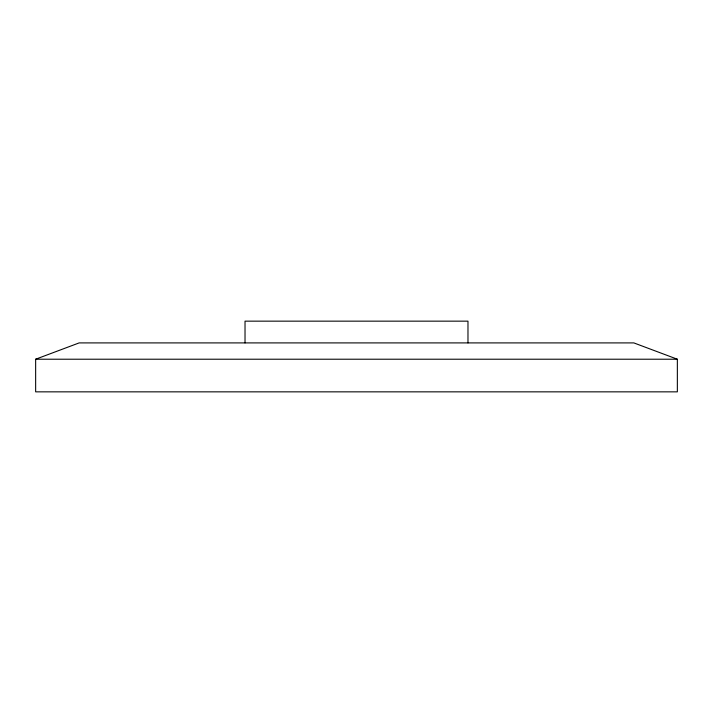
<?xml version="1.0" encoding="UTF-8"?>
<svg xmlns="http://www.w3.org/2000/svg" width="713" height="713" viewBox="0 0 713 713"><rect width="100%" height="100%" fill="white"/><g stroke="black" fill="none" stroke-linecap="round" stroke-linejoin="round"><path stroke-width="1.07" d="M35.65 359.218L79.152 342.908L633.848 342.908L677.35 359.218L677.35 391.847L35.65 391.847L35.65 359.218L677.35 359.218M467.978 342.908L467.978 321.153L245.022 321.153L245.022 342.908"/></g></svg>
